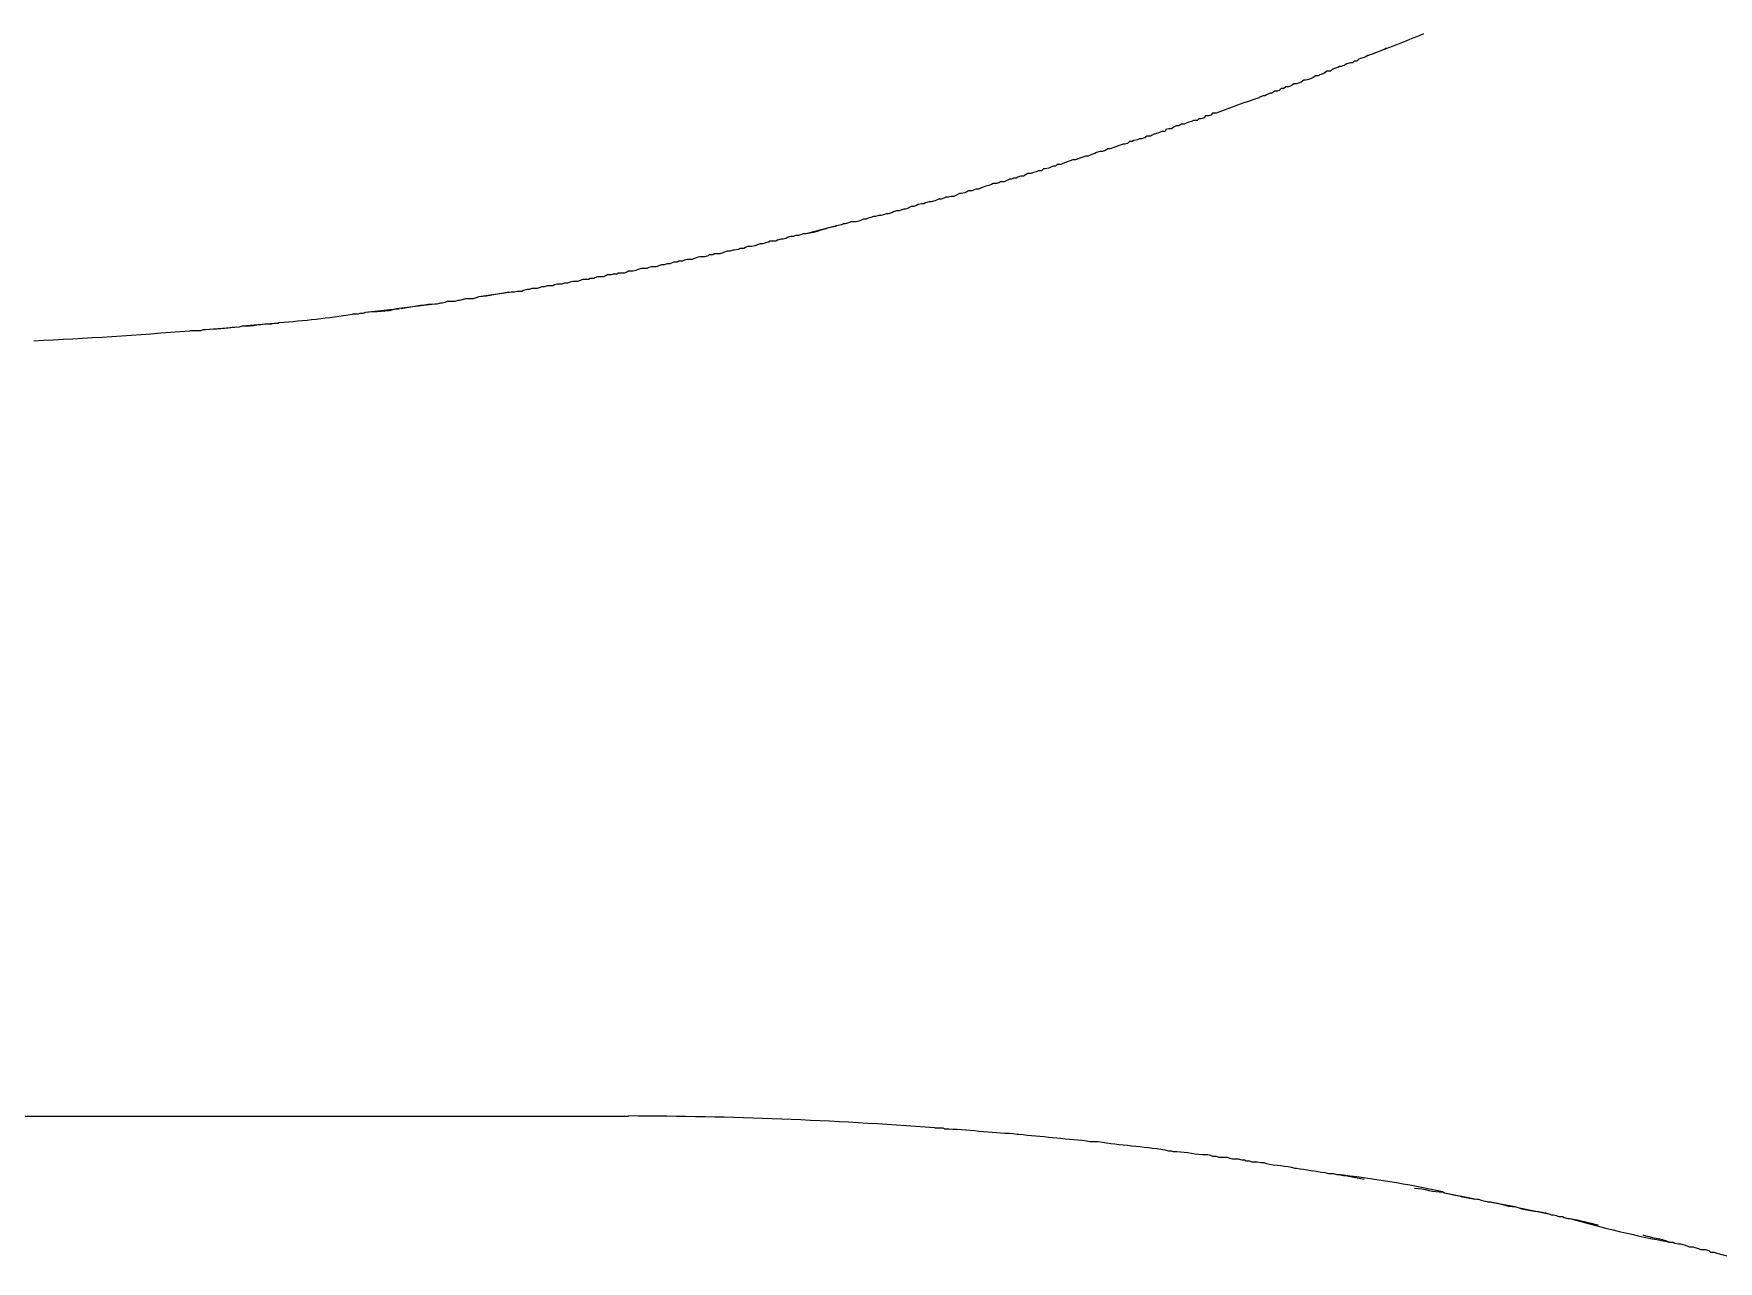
# Model space of a CAD drawing. Header units: millimetres. Extents: x 5194 to 16594, y 329 to 7592.
# Drawn here: x 11515.79 to 11557.25, y 3698.11 to 3728.32 of the extents above; entities that cross this region are included whole.
import ezdxf

# ---------------------------------------------------------------- set-up
doc = ezdxf.new("R2010")
doc.units = ezdxf.units.MM
doc.header["$MEASUREMENT"] = 0
doc.layers.add('PDF_Geometry', color=7, linetype='Continuous', true_color=0x231f20)

msp = doc.modelspace()

# ---------------------------------------------------------------- linework, layer by layer
at = {"layer": 'PDF_Geometry', "color": 0, "lineweight": 9}
for p, q in [((11547.611, 3727.394), (11547.566, 3727.349)), ((11547.701, 3727.394), (11547.611, 3727.394)), ((11547.746, 3727.439), (11547.701, 3727.394)), ((11547.791, 3727.462), (11547.746, 3727.439)), ((11547.881, 3727.484), (11547.791, 3727.462)), ((11547.926, 3727.507), (11547.881, 3727.484)), ((11547.971, 3727.507), (11547.926, 3727.507)), ((11548.061, 3727.552), (11547.971, 3727.507)), ((11548.106, 3727.574), (11548.061, 3727.552)), ((11548.196, 3727.596), (11548.106, 3727.574)), ((11548.241, 3727.596), (11548.196, 3727.596)), ((11548.286, 3727.641), (11548.241, 3727.596)), ((11548.353, 3727.641), (11548.286, 3727.641)), ((11548.398, 3727.686), (11548.353, 3727.641)), ((11548.443, 3727.709), (11548.398, 3727.686)), ((11548.533, 3727.731), (11548.443, 3727.709)), ((11548.578, 3727.754), (11548.533, 3727.731)), ((11548.623, 3727.776), (11548.578, 3727.754)), ((11546.487, 3726.967), (11546.442, 3726.922)), ((11546.554, 3726.967), (11546.487, 3726.967)), ((11546.599, 3727.012), (11546.554, 3726.967)), ((11546.667, 3727.012), (11546.599, 3727.012)), ((11546.734, 3727.034), (11546.667, 3727.012)), ((11546.802, 3727.079), (11546.734, 3727.034)), ((11546.869, 3727.079), (11546.802, 3727.079)), ((11546.914, 3727.102), (11546.869, 3727.079)), ((11546.981, 3727.124), (11546.914, 3727.102)), ((11547.049, 3727.169), (11546.981, 3727.124)), ((11547.094, 3727.169), (11547.049, 3727.169)), ((11547.161, 3727.192), (11547.094, 3727.169)), ((11547.229, 3727.214), (11547.161, 3727.192)), ((11547.274, 3727.237), (11547.229, 3727.214)), ((11547.341, 3727.282), (11547.274, 3727.237)), ((11547.409, 3727.282), (11547.341, 3727.282)), ((11547.431, 3727.304), (11547.409, 3727.282)), ((11547.521, 3727.327), (11547.431, 3727.304)), ((11547.566, 3727.349), (11547.521, 3727.327)), ((11546.037, 3726.787), (11545.947, 3726.742)), ((11546.082, 3726.787), (11546.037, 3726.787)), ((11546.127, 3726.809), (11546.082, 3726.787)), ((11546.217, 3726.854), (11546.127, 3726.809)), ((11546.262, 3726.854), (11546.217, 3726.854)), ((11546.329, 3726.899), (11546.262, 3726.854)), ((11546.397, 3726.899), (11546.329, 3726.899)), ((11546.442, 3726.922), (11546.397, 3726.899)), ((11544.283, 3726.157), (11544.215, 3726.135)), ((11544.328, 3726.18), (11544.283, 3726.157)), ((11544.418, 3726.18), (11544.328, 3726.18)), ((11544.463, 3726.225), (11544.418, 3726.18)), ((11544.508, 3726.225), (11544.463, 3726.225)), ((11544.598, 3726.247), (11544.508, 3726.225)), ((11544.62, 3726.292), (11544.598, 3726.247)), ((11544.71, 3726.292), (11544.62, 3726.292)), ((11544.755, 3726.315), (11544.71, 3726.292)), ((11544.8, 3726.36), (11544.755, 3726.315)), ((11544.89, 3726.36), (11544.8, 3726.36)), ((11543.001, 3725.73), (11542.956, 3725.707)), ((11543.046, 3725.73), (11543.001, 3725.73)), ((11543.136, 3725.752), (11543.046, 3725.73)), ((11543.181, 3725.797), (11543.136, 3725.752)), ((11543.271, 3725.797), (11543.181, 3725.797)), ((11543.316, 3725.82), (11543.271, 3725.797)), ((11543.361, 3725.842), (11543.316, 3725.82)), ((11543.451, 3725.865), (11543.361, 3725.842)), ((11543.496, 3725.887), (11543.451, 3725.865)), ((11543.563, 3725.91), (11543.496, 3725.887)), ((11543.631, 3725.91), (11543.563, 3725.91)), ((11543.653, 3725.955), (11543.631, 3725.91)), ((11543.72, 3725.977), (11543.653, 3725.955)), ((11543.788, 3725.977), (11543.72, 3725.977)), ((11543.855, 3726.022), (11543.788, 3725.977)), ((11543.9, 3726.045), (11543.855, 3726.022)), ((11543.968, 3726.045), (11543.9, 3726.045)), ((11544.035, 3726.09), (11543.968, 3726.045)), ((11544.103, 3726.09), (11544.035, 3726.09)), ((11544.148, 3726.112), (11544.103, 3726.09)), ((11544.215, 3726.135), (11544.148, 3726.112)), ((11541.786, 3725.325), (11541.741, 3725.303)), ((11541.854, 3725.348), (11541.786, 3725.325)), ((11541.899, 3725.37), (11541.854, 3725.348)), ((11541.944, 3725.393), (11541.899, 3725.37)), ((11542.034, 3725.415), (11541.944, 3725.393)), ((11542.079, 3725.415), (11542.034, 3725.415)), ((11542.169, 3725.438), (11542.079, 3725.415)), ((11542.214, 3725.483), (11542.169, 3725.438)), ((11542.281, 3725.483), (11542.214, 3725.483)), ((11542.349, 3725.505), (11542.281, 3725.483)), ((11542.394, 3725.527), (11542.349, 3725.505)), ((11542.461, 3725.55), (11542.394, 3725.527)), ((11542.529, 3725.572), (11542.461, 3725.55)), ((11542.596, 3725.595), (11542.529, 3725.572)), ((11542.641, 3725.595), (11542.596, 3725.595)), ((11542.708, 3725.617), (11542.641, 3725.595)), ((11542.753, 3725.662), (11542.708, 3725.617)), ((11542.821, 3725.662), (11542.753, 3725.662)), ((11542.866, 3725.685), (11542.821, 3725.662)), ((11542.956, 3725.707), (11542.866, 3725.685)), ((11540.392, 3724.898), (11540.325, 3724.875)), ((11540.46, 3724.92), (11540.392, 3724.898)), ((11540.505, 3724.943), (11540.46, 3724.92)), ((11540.594, 3724.943), (11540.505, 3724.943)), ((11540.639, 3724.988), (11540.594, 3724.943)), ((11540.684, 3724.988), (11540.639, 3724.988)), ((11540.774, 3725.01), (11540.684, 3724.988)), ((11540.819, 3725.033), (11540.774, 3725.01)), ((11540.887, 3725.055), (11540.819, 3725.033)), ((11540.932, 3725.055), (11540.887, 3725.055)), ((11540.977, 3725.1), (11540.932, 3725.055)), ((11541.067, 3725.1), (11540.977, 3725.1)), ((11541.112, 3725.123), (11541.067, 3725.1)), ((11541.179, 3725.145), (11541.112, 3725.123)), ((11541.247, 3725.168), (11541.179, 3725.145)), ((11541.292, 3725.19), (11541.247, 3725.168)), ((11541.359, 3725.213), (11541.292, 3725.19)), ((11541.427, 3725.213), (11541.359, 3725.213)), ((11541.494, 3725.235), (11541.427, 3725.213)), ((11541.562, 3725.258), (11541.494, 3725.235)), ((11541.607, 3725.28), (11541.562, 3725.258)), ((11541.674, 3725.303), (11541.607, 3725.28)), ((11541.741, 3725.303), (11541.674, 3725.303)), ((11538.975, 3724.493), (11538.93, 3724.47)), ((11539.043, 3724.493), (11538.975, 3724.493)), ((11539.088, 3724.515), (11539.043, 3724.493)), ((11539.155, 3724.538), (11539.088, 3724.515)), ((11539.223, 3724.56), (11539.155, 3724.538)), ((11539.29, 3724.583), (11539.223, 3724.56)), ((11539.358, 3724.605), (11539.29, 3724.583)), ((11539.403, 3724.628), (11539.358, 3724.605)), ((11539.493, 3724.628), (11539.403, 3724.628)), ((11539.537, 3724.65), (11539.493, 3724.628)), ((11539.582, 3724.673), (11539.537, 3724.65)), ((11539.672, 3724.673), (11539.582, 3724.673)), ((11539.717, 3724.695), (11539.672, 3724.673)), ((11539.807, 3724.74), (11539.717, 3724.695)), ((11539.852, 3724.74), (11539.807, 3724.74)), ((11539.897, 3724.763), (11539.852, 3724.74)), ((11539.965, 3724.763), (11539.897, 3724.763)), ((11540.01, 3724.785), (11539.965, 3724.763)), ((11540.077, 3724.808), (11540.01, 3724.785)), ((11540.145, 3724.808), (11540.077, 3724.808)), ((11540.212, 3724.853), (11540.145, 3724.808)), ((11540.257, 3724.875), (11540.212, 3724.853)), ((11540.325, 3724.875), (11540.257, 3724.875)), ((11537.379, 3724.066), (11537.311, 3724.021)), ((11537.446, 3724.066), (11537.379, 3724.066)), ((11537.513, 3724.088), (11537.446, 3724.066)), ((11537.558, 3724.111), (11537.513, 3724.088)), ((11537.648, 3724.133), (11537.558, 3724.111)), ((11537.693, 3724.133), (11537.648, 3724.133)), ((11537.738, 3724.156), (11537.693, 3724.133)), ((11537.828, 3724.178), (11537.738, 3724.156)), ((11537.873, 3724.178), (11537.828, 3724.178)), ((11537.963, 3724.201), (11537.873, 3724.178)), ((11538.008, 3724.223), (11537.963, 3724.201)), ((11538.053, 3724.246), (11538.008, 3724.223)), ((11538.121, 3724.246), (11538.053, 3724.246)), ((11538.188, 3724.268), (11538.121, 3724.246)), ((11538.233, 3724.291), (11538.188, 3724.268)), ((11538.301, 3724.291), (11538.233, 3724.291)), ((11538.368, 3724.313), (11538.301, 3724.291)), ((11538.436, 3724.313), (11538.368, 3724.313)), ((11538.481, 3724.336), (11538.436, 3724.313)), ((11538.57, 3724.381), (11538.481, 3724.336)), ((11538.615, 3724.381), (11538.57, 3724.381)), ((11538.705, 3724.403), (11538.615, 3724.381)), ((11538.75, 3724.426), (11538.705, 3724.403)), ((11538.795, 3724.448), (11538.75, 3724.426)), ((11538.885, 3724.448), (11538.795, 3724.448)), ((11538.93, 3724.47), (11538.885, 3724.448)), ((11535.849, 3723.661), (11535.759, 3723.638)), ((11535.894, 3723.683), (11535.849, 3723.661)), ((11535.984, 3723.683), (11535.894, 3723.683)), ((11536.029, 3723.683), (11535.984, 3723.683)), ((11536.097, 3723.706), (11536.029, 3723.683)), ((11536.164, 3723.728), (11536.097, 3723.706)), ((11536.209, 3723.751), (11536.164, 3723.728)), ((11536.277, 3723.751), (11536.209, 3723.751)), ((11536.322, 3723.773), (11536.277, 3723.751)), ((11536.389, 3723.796), (11536.322, 3723.773)), ((11536.456, 3723.818), (11536.389, 3723.796)), ((11536.501, 3723.818), (11536.456, 3723.818)), ((11536.591, 3723.841), (11536.501, 3723.818)), ((11536.636, 3723.841), (11536.591, 3723.841)), ((11536.726, 3723.863), (11536.636, 3723.841)), ((11536.771, 3723.886), (11536.726, 3723.863)), ((11536.816, 3723.886), (11536.771, 3723.886)), ((11536.906, 3723.908), (11536.816, 3723.886)), ((11536.951, 3723.931), (11536.906, 3723.908)), ((11537.019, 3723.953), (11536.951, 3723.931)), ((11537.086, 3723.953), (11537.019, 3723.953)), ((11537.131, 3723.976), (11537.086, 3723.953)), ((11537.199, 3723.998), (11537.131, 3723.976)), ((11537.244, 3723.998), (11537.199, 3723.998)), ((11537.311, 3724.021), (11537.244, 3723.998)), ((11534.185, 3723.256), (11534.095, 3723.234)), ((11534.23, 3723.256), (11534.185, 3723.256)), ((11534.298, 3723.279), (11534.23, 3723.256)), ((11534.342, 3723.301), (11534.298, 3723.279)), ((11534.41, 3723.324), (11534.342, 3723.301)), ((11534.477, 3723.324), (11534.41, 3723.324)), ((11534.545, 3723.346), (11534.477, 3723.324)), ((11534.612, 3723.346), (11534.545, 3723.346)), ((11534.657, 3723.369), (11534.612, 3723.346)), ((11534.725, 3723.391), (11534.657, 3723.369)), ((11534.792, 3723.391), (11534.725, 3723.391)), ((11535.579, 3723.593), (11534.792, 3723.391)), ((11535.669, 3723.616), (11535.579, 3723.593)), ((11535.714, 3723.638), (11535.669, 3723.616)), ((11535.759, 3723.638), (11535.714, 3723.638)), ((11532.184, 3722.829), (11532.116, 3722.806)), ((11532.251, 3722.829), (11532.184, 3722.829)), ((11532.296, 3722.829), (11532.251, 3722.829)), ((11532.386, 3722.851), (11532.296, 3722.829)), ((11532.408, 3722.874), (11532.386, 3722.851)), ((11532.498, 3722.874), (11532.408, 3722.874)), ((11532.543, 3722.896), (11532.498, 3722.874)), ((11532.611, 3722.896), (11532.543, 3722.896)), ((11532.678, 3722.896), (11532.611, 3722.896)), ((11532.723, 3722.919), (11532.678, 3722.896)), ((11532.791, 3722.941), (11532.723, 3722.919)), ((11532.858, 3722.964), (11532.791, 3722.941)), ((11532.926, 3722.964), (11532.858, 3722.964)), ((11532.993, 3722.986), (11532.926, 3722.964)), ((11533.038, 3722.986), (11532.993, 3722.986)), ((11533.128, 3723.009), (11533.038, 3722.986)), ((11533.173, 3723.031), (11533.128, 3723.009)), ((11533.263, 3723.031), (11533.173, 3723.031)), ((11533.308, 3723.054), (11533.263, 3723.031)), ((11533.353, 3723.076), (11533.308, 3723.054)), ((11533.42, 3723.076), (11533.353, 3723.076)), ((11533.465, 3723.076), (11533.42, 3723.076)), ((11533.533, 3723.099), (11533.465, 3723.076)), ((11533.6, 3723.121), (11533.533, 3723.099)), ((11533.668, 3723.144), (11533.6, 3723.121)), ((11533.735, 3723.144), (11533.668, 3723.144)), ((11533.803, 3723.166), (11533.735, 3723.144)), ((11533.87, 3723.189), (11533.803, 3723.166)), ((11533.915, 3723.211), (11533.87, 3723.189)), ((11534.005, 3723.211), (11533.915, 3723.211)), ((11534.05, 3723.211), (11534.005, 3723.211)), ((11534.095, 3723.234), (11534.05, 3723.211)), ((11530.182, 3722.424), (11530.137, 3722.401)), ((11530.227, 3722.424), (11530.182, 3722.424)), ((11530.317, 3722.424), (11530.227, 3722.424)), ((11530.384, 3722.446), (11530.317, 3722.424)), ((11530.429, 3722.469), (11530.384, 3722.446)), ((11530.497, 3722.469), (11530.429, 3722.469)), ((11530.542, 3722.469), (11530.497, 3722.469)), ((11530.609, 3722.491), (11530.542, 3722.469)), ((11530.654, 3722.514), (11530.609, 3722.491)), ((11530.744, 3722.536), (11530.654, 3722.514)), ((11530.789, 3722.536), (11530.744, 3722.536)), ((11530.879, 3722.536), (11530.789, 3722.536)), ((11530.924, 3722.559), (11530.879, 3722.536)), ((11530.992, 3722.581), (11530.924, 3722.559)), ((11531.059, 3722.581), (11530.992, 3722.581)), ((11531.104, 3722.581), (11531.059, 3722.581)), ((11531.172, 3722.604), (11531.104, 3722.581)), ((11531.239, 3722.626), (11531.172, 3722.604)), ((11531.306, 3722.626), (11531.239, 3722.626)), ((11531.374, 3722.649), (11531.306, 3722.626)), ((11531.441, 3722.649), (11531.374, 3722.649)), ((11531.486, 3722.671), (11531.441, 3722.649)), ((11531.531, 3722.694), (11531.486, 3722.671)), ((11531.621, 3722.694), (11531.531, 3722.694)), ((11531.666, 3722.716), (11531.621, 3722.694)), ((11531.756, 3722.716), (11531.666, 3722.716)), ((11531.801, 3722.739), (11531.756, 3722.716)), ((11531.869, 3722.761), (11531.801, 3722.739)), ((11531.936, 3722.761), (11531.869, 3722.761)), ((11531.981, 3722.761), (11531.936, 3722.761)), ((11532.049, 3722.784), (11531.981, 3722.761)), ((11532.116, 3722.806), (11532.049, 3722.784)), ((11527.843, 3721.997), (11527.798, 3721.974)), ((11527.933, 3722.019), (11527.843, 3721.997)), ((11527.978, 3722.019), (11527.933, 3722.019)), ((11528.045, 3722.042), (11527.978, 3722.019)), ((11528.113, 3722.042), (11528.045, 3722.042)), ((11528.18, 3722.042), (11528.113, 3722.042)), ((11528.225, 3722.064), (11528.18, 3722.042)), ((11528.293, 3722.087), (11528.225, 3722.064)), ((11528.36, 3722.087), (11528.293, 3722.087)), ((11528.428, 3722.109), (11528.36, 3722.087)), ((11528.473, 3722.109), (11528.428, 3722.109)), ((11528.563, 3722.109), (11528.473, 3722.109)), ((11528.608, 3722.132), (11528.563, 3722.109)), ((11528.675, 3722.154), (11528.608, 3722.132)), ((11528.72, 3722.154), (11528.675, 3722.154)), ((11528.788, 3722.154), (11528.72, 3722.154)), ((11528.855, 3722.177), (11528.788, 3722.154)), ((11528.923, 3722.177), (11528.855, 3722.177)), ((11528.99, 3722.199), (11528.923, 3722.177)), ((11529.058, 3722.222), (11528.99, 3722.199)), ((11529.125, 3722.222), (11529.058, 3722.222)), ((11529.17, 3722.222), (11529.125, 3722.222)), ((11529.237, 3722.244), (11529.17, 3722.222)), ((11529.305, 3722.267), (11529.237, 3722.244)), ((11529.35, 3722.267), (11529.305, 3722.267)), ((11529.44, 3722.267), (11529.35, 3722.267)), ((11529.485, 3722.289), (11529.44, 3722.267)), ((11529.575, 3722.289), (11529.485, 3722.289)), ((11529.597, 3722.312), (11529.575, 3722.289)), ((11529.665, 3722.334), (11529.597, 3722.312)), ((11529.732, 3722.334), (11529.665, 3722.334)), ((11529.8, 3722.334), (11529.732, 3722.334)), ((11529.867, 3722.356), (11529.8, 3722.334)), ((11529.912, 3722.379), (11529.867, 3722.356)), ((11530.002, 3722.379), (11529.912, 3722.379)), ((11530.047, 3722.401), (11530.002, 3722.379)), ((11530.137, 3722.401), (11530.047, 3722.401)), ((11525.662, 3721.659), (11524.717, 3721.547)), ((11525.707, 3721.659), (11525.662, 3721.659)), ((11525.797, 3721.682), (11525.707, 3721.659)), ((11525.842, 3721.682), (11525.797, 3721.682)), ((11525.909, 3721.704), (11525.842, 3721.682)), ((11525.954, 3721.727), (11525.909, 3721.704)), ((11526.021, 3721.727), (11525.954, 3721.727)), ((11526.089, 3721.727), (11526.021, 3721.727)), ((11526.156, 3721.727), (11526.089, 3721.727)), ((11526.224, 3721.749), (11526.156, 3721.727)), ((11526.269, 3721.749), (11526.224, 3721.749)), ((11526.359, 3721.772), (11526.269, 3721.749)), ((11526.404, 3721.794), (11526.359, 3721.772)), ((11526.494, 3721.794), (11526.404, 3721.794)), ((11526.539, 3721.794), (11526.494, 3721.794)), ((11526.606, 3721.794), (11526.539, 3721.794)), ((11526.674, 3721.817), (11526.606, 3721.794)), ((11526.741, 3721.839), (11526.674, 3721.817)), ((11527.551, 3721.952), (11526.741, 3721.839)), ((11527.618, 3721.952), (11527.551, 3721.952)), ((11527.686, 3721.974), (11527.618, 3721.952)), ((11527.731, 3721.974), (11527.686, 3721.974)), ((11527.798, 3721.974), (11527.731, 3721.974)), ((11521.704, 3721.187), (11520.916, 3721.12)), ((11521.793, 3721.187), (11521.704, 3721.187)), ((11521.838, 3721.21), (11521.793, 3721.187)), ((11523.683, 3721.412), (11523.638, 3721.412)), ((11523.773, 3721.412), (11523.683, 3721.412)), ((11523.818, 3721.434), (11523.773, 3721.412)), ((11523.885, 3721.434), (11523.818, 3721.434)), ((11523.952, 3721.457), (11523.885, 3721.434)), ((11524.785, 3721.547), (11523.952, 3721.457)), ((11524.717, 3721.547), (11524.785, 3721.547)), ((11519.68, 3721.007), (11519.635, 3721.007)), ((11519.769, 3721.007), (11519.68, 3721.007)), ((11519.814, 3721.007), (11519.769, 3721.007)), ((11519.904, 3721.007), (11519.814, 3721.007)), ((11519.949, 3721.03), (11519.904, 3721.007)), ((11520.017, 3721.03), (11519.949, 3721.03)), ((11520.849, 3721.097), (11520.017, 3721.03)), ((11520.916, 3721.12), (11520.849, 3721.097)), ((11417.052, 3701.682), (11530.157, 3701.682)), ((11530.157, 3701.682), (11530.225, 3701.682)), ((11530.225, 3701.682), (11530.27, 3701.682)), ((11530.27, 3701.682), (11530.36, 3701.682)), ((11530.36, 3701.682), (11530.427, 3701.682)), ((11537.961, 3701.39), (11538.029, 3701.39)), ((11538.029, 3701.39), (11538.096, 3701.39)), ((11538.096, 3701.39), (11538.164, 3701.39)), ((11538.164, 3701.39), (11538.209, 3701.367)), ((11539.895, 3701.255), (11539.985, 3701.232)), ((11539.985, 3701.232), (11540.03, 3701.232)), ((11541.694, 3701.075), (11541.784, 3701.052)), ((11541.784, 3701.052), (11541.852, 3701.052)), ((11541.852, 3701.052), (11541.897, 3701.052)), ((11541.897, 3701.052), (11541.987, 3701.052)), ((11543.628, 3700.85), (11543.718, 3700.828)), ((11543.718, 3700.828), (11543.786, 3700.828)), ((11543.786, 3700.828), (11543.831, 3700.805)), ((11544.55, 3700.738), (11544.618, 3700.738)), ((11544.618, 3700.738), (11544.685, 3700.738)), ((11544.685, 3700.738), (11544.753, 3700.715)), ((11544.753, 3700.715), (11544.798, 3700.693)), ((11544.798, 3700.693), (11544.888, 3700.693)), ((11544.888, 3700.693), (11544.955, 3700.67)), ((11544.955, 3700.67), (11545.023, 3700.67)), ((11545.023, 3700.67), (11545.068, 3700.67)), ((11545.068, 3700.67), (11545.158, 3700.67)), ((11545.158, 3700.67), (11545.225, 3700.648)), ((11545.225, 3700.648), (11545.293, 3700.625)), ((11545.293, 3700.625), (11545.383, 3700.625)), ((11545.383, 3700.625), (11545.428, 3700.625)), ((11545.428, 3700.625), (11545.518, 3700.603)), ((11545.518, 3700.603), (11545.585, 3700.603)), ((11545.585, 3700.603), (11545.63, 3700.58)), ((11545.63, 3700.58), (11545.697, 3700.58)), ((11545.697, 3700.58), (11545.765, 3700.558)), ((11545.765, 3700.558), (11545.855, 3700.558)), ((11545.855, 3700.558), (11545.9, 3700.558)), ((11545.9, 3700.558), (11545.99, 3700.535)), ((11545.99, 3700.535), (11546.057, 3700.535)), ((11546.732, 3700.423), (11546.822, 3700.4)), ((11546.822, 3700.4), (11546.867, 3700.4)), ((11547.564, 3700.288), (11547.654, 3700.265)), ((11547.654, 3700.265), (11547.699, 3700.265)), ((11547.699, 3700.265), (11547.766, 3700.265)), ((11547.766, 3700.265), (11547.856, 3700.243)), ((11550.465, 3699.816), (11550.51, 3699.793)), ((11550.51, 3699.793), (11551.297, 3699.636)), ((11551.297, 3699.636), (11551.342, 3699.636)), ((11551.342, 3699.636), (11551.41, 3699.613)), ((11551.41, 3699.613), (11551.477, 3699.591)), ((11551.477, 3699.591), (11552.242, 3699.456)), ((11552.242, 3699.456), (11552.309, 3699.433)), ((11552.309, 3699.433), (11553.074, 3699.276)), ((11553.074, 3699.276), (11553.141, 3699.253)), ((11553.141, 3699.253), (11553.186, 3699.253)), ((11553.186, 3699.253), (11553.254, 3699.231)), ((11553.254, 3699.231), (11553.321, 3699.208)), ((11553.321, 3699.208), (11553.411, 3699.208)), ((11553.411, 3699.208), (11553.456, 3699.186)), ((11553.456, 3699.186), (11553.546, 3699.163)), ((11553.546, 3699.163), (11553.591, 3699.163)), ((11556.042, 3698.579), (11556.132, 3698.579)), ((11556.132, 3698.579), (11556.177, 3698.556)), ((11556.177, 3698.556), (11556.267, 3698.534)), ((11556.267, 3698.534), (11556.312, 3698.534)), ((11556.312, 3698.534), (11556.402, 3698.511)), ((11556.402, 3698.511), (11556.47, 3698.489)), ((11556.47, 3698.489), (11556.537, 3698.466)), ((11556.537, 3698.466), (11556.627, 3698.466)), ((11556.627, 3698.466), (11556.672, 3698.444)), ((11556.672, 3698.444), (11556.762, 3698.421)), ((11556.762, 3698.421), (11556.807, 3698.399)), ((11556.807, 3698.399), (11556.875, 3698.399)), ((11556.875, 3698.399), (11556.92, 3698.399)), ((11556.92, 3698.399), (11557.01, 3698.376)), ((11557.01, 3698.376), (11557.055, 3698.331)), ((11557.055, 3698.331), (11557.144, 3698.331)), ((11557.144, 3698.331), (11557.212, 3698.309)), ((11557.212, 3698.309), (11557.954, 3698.106))]:
    msp.add_line(p, q, dxfattribs=at)
for centre, major_axis, start_param, end_param in [((11532.982, 3769.545), (31.537, 31.537), 4.285304, 4.318359), ((11552.19, 3707.829), (-14.083, 14.083), -0.466558, -0.410115), ((11520.152, 3744.299), (-16.37, 16.37), 2.429112, 2.507335), ((11510.633, 3830.93), (77.987, 77.987), 3.973759, 4.008701), ((11530.128, 3596.76), (74.192, 74.192), 0.710675, 0.782548), ((11545.005, 3674.659), (-18.202, 18.202), -0.999118, -0.896381), ((11560.956, 3724.61), (-18.732, 18.732), 2.074455, 2.169621)]:
    msp.add_ellipse(centre, major_axis=major_axis, ratio=1, start_param=start_param, end_param=end_param, dxfattribs=at)
for points in [[(11549.073, 3727.956), (11548.916, 3727.889), (11548.781, 3727.821), (11548.623, 3727.776)], [(11535.534, 3723.571), (11535.287, 3723.548), (11535.04, 3723.413), (11534.792, 3723.391)], [(11525.594, 3721.659), (11525.347, 3721.637), (11525.077, 3721.592), (11524.83, 3721.547)], [(11527.483, 3721.952), (11527.236, 3721.907), (11526.989, 3721.862), (11526.741, 3721.839)], [(11521.659, 3721.165), (11521.411, 3721.187), (11521.164, 3721.097), (11520.916, 3721.12)], [(11524.717, 3721.547), (11524.492, 3721.457), (11524.2, 3721.479), (11523.952, 3721.457)], [(11520.781, 3721.097), (11520.489, 3721.052), (11520.287, 3721.052), (11520.017, 3721.03)], [(11538.209, 3701.367), (11538.748, 3701.367), (11539.355, 3701.255), (11539.895, 3701.255)], [(11540.03, 3701.232), (11540.592, 3701.187), (11541.132, 3701.12), (11541.694, 3701.075)], [(11541.987, 3701.052), (11542.526, 3700.963), (11543.089, 3700.94), (11543.628, 3700.85)], [(11543.831, 3700.805), (11544.078, 3700.828), (11544.303, 3700.738), (11544.55, 3700.738)], [(11546.057, 3700.535), (11546.215, 3700.468), (11546.552, 3700.468), (11546.732, 3700.423)], [(11546.867, 3700.4), (11547.092, 3700.355), (11547.339, 3700.333), (11547.564, 3700.288)], [(11547.856, 3700.243), (11548.081, 3700.22), (11548.306, 3700.175), (11548.531, 3700.13)], [(11549.768, 3699.906), (11550.015, 3699.906), (11550.24, 3699.793), (11550.465, 3699.816)], [(11550.6, 3699.771), (11550.825, 3699.726), (11551.072, 3699.658), (11551.297, 3699.636)], [(11551.567, 3699.568), (11551.747, 3699.591), (11552.062, 3699.433), (11552.242, 3699.456)], [(11552.354, 3699.411), (11552.579, 3699.343), (11552.872, 3699.343), (11553.074, 3699.276)], [(11553.591, 3699.163), (11553.839, 3699.118), (11554.063, 3699.051), (11554.288, 3699.006)], [(11555.39, 3698.759), (11555.57, 3698.691), (11555.863, 3698.669), (11556.042, 3698.579)]]:
    msp.add_open_spline(points, degree=3, dxfattribs=at)

doc.saveas('drawing.dxf')
